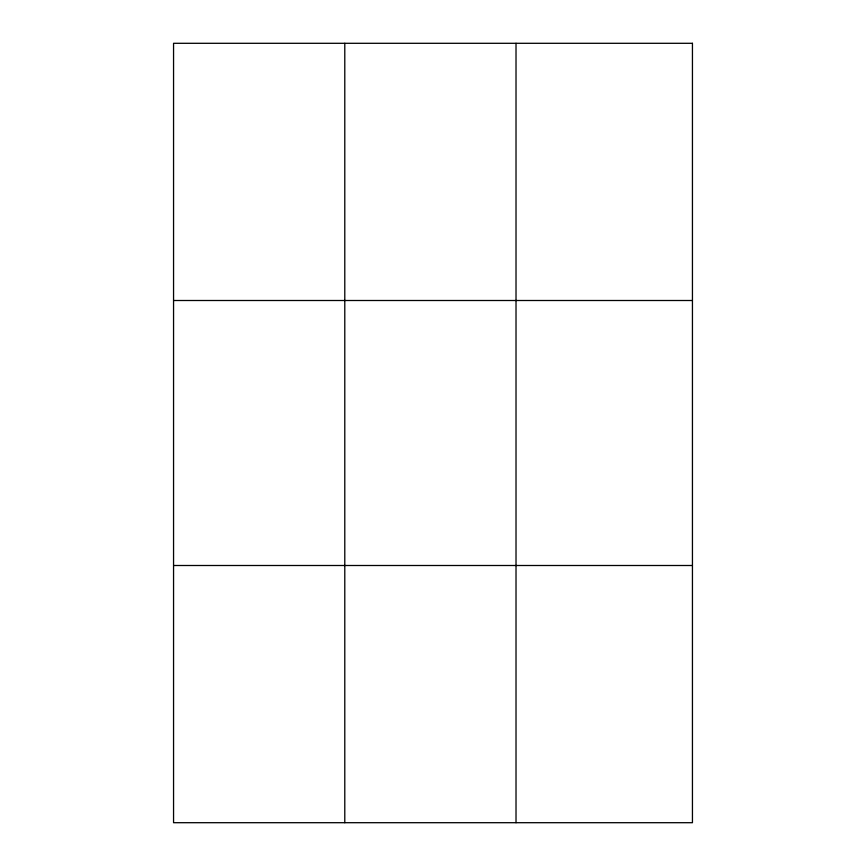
<?xml version="1.0" encoding="UTF-8"?>
<svg xmlns="http://www.w3.org/2000/svg" width="866" height="866" viewBox="0 0 866 866"><rect width="100%" height="100%" fill="white"/><g stroke="black" fill="none" stroke-linecap="round" stroke-linejoin="round"><path stroke-width="1.3" d="M344.787 822.7L344.787 43.3M516.017 822.7L516.017 43.3M173.557 300.502L692.443 300.502M173.557 565.498L692.443 565.498M692.443 43.3L173.557 43.3L173.557 822.7L692.443 822.7L692.443 43.3"/></g></svg>
